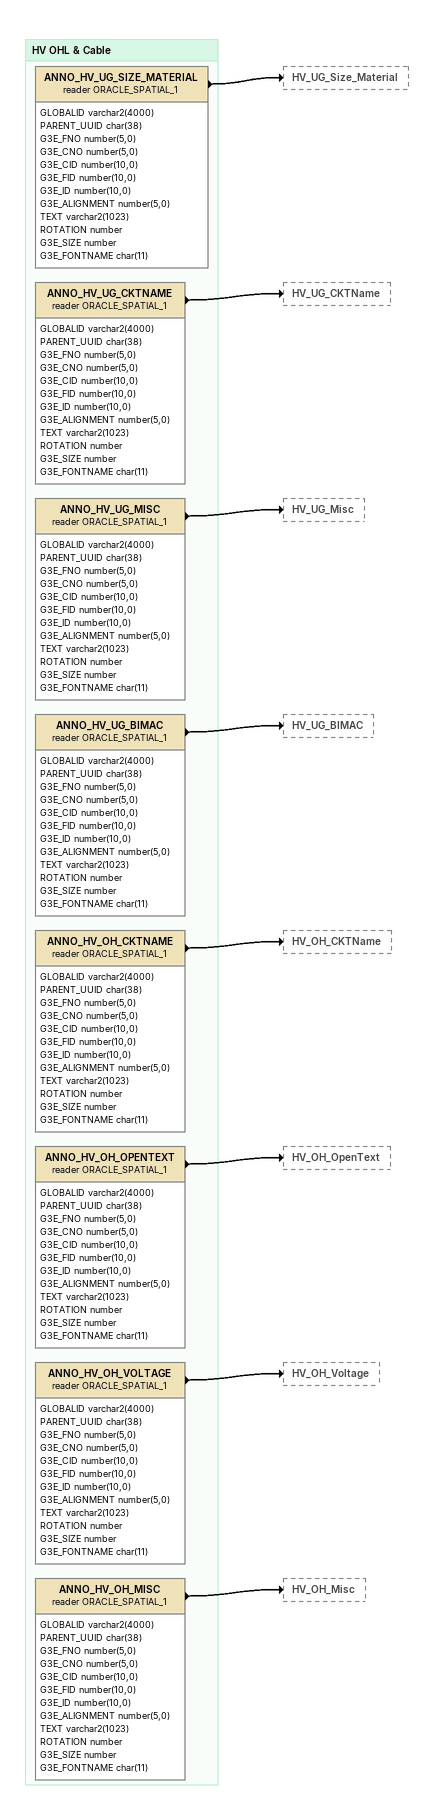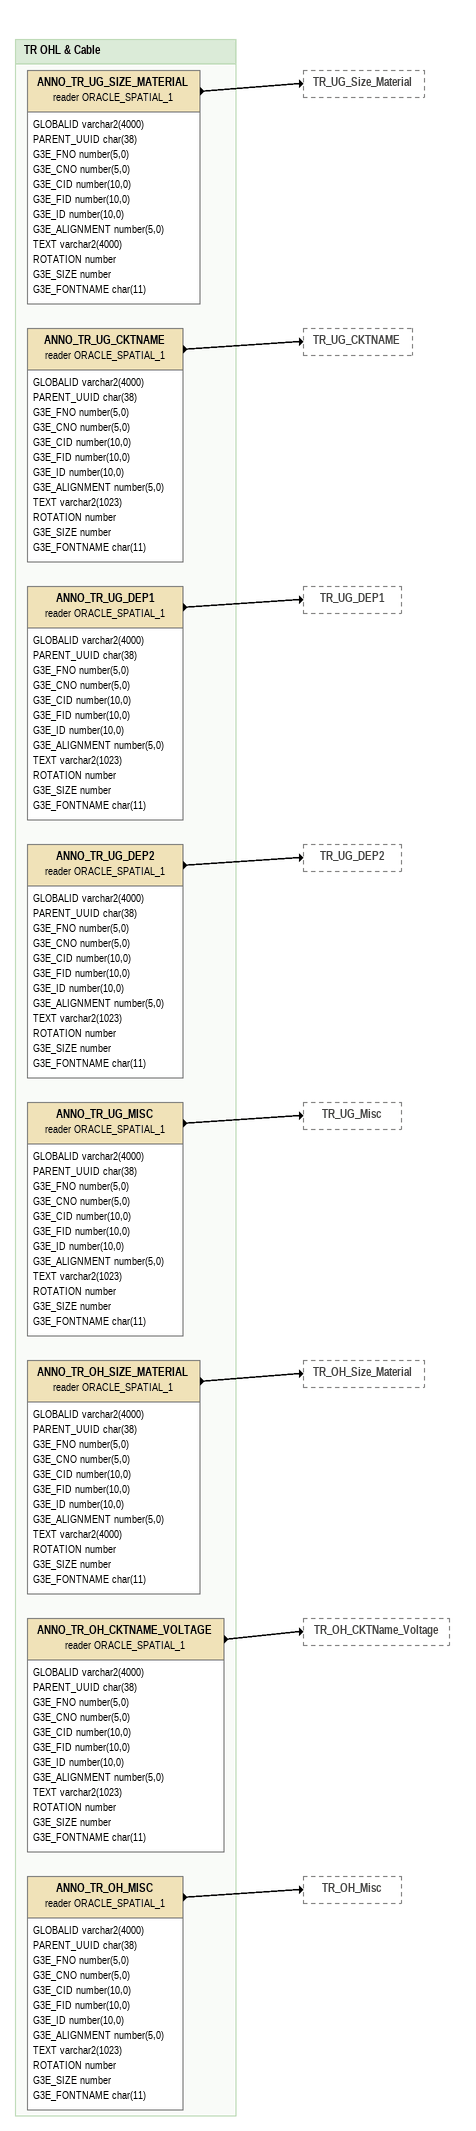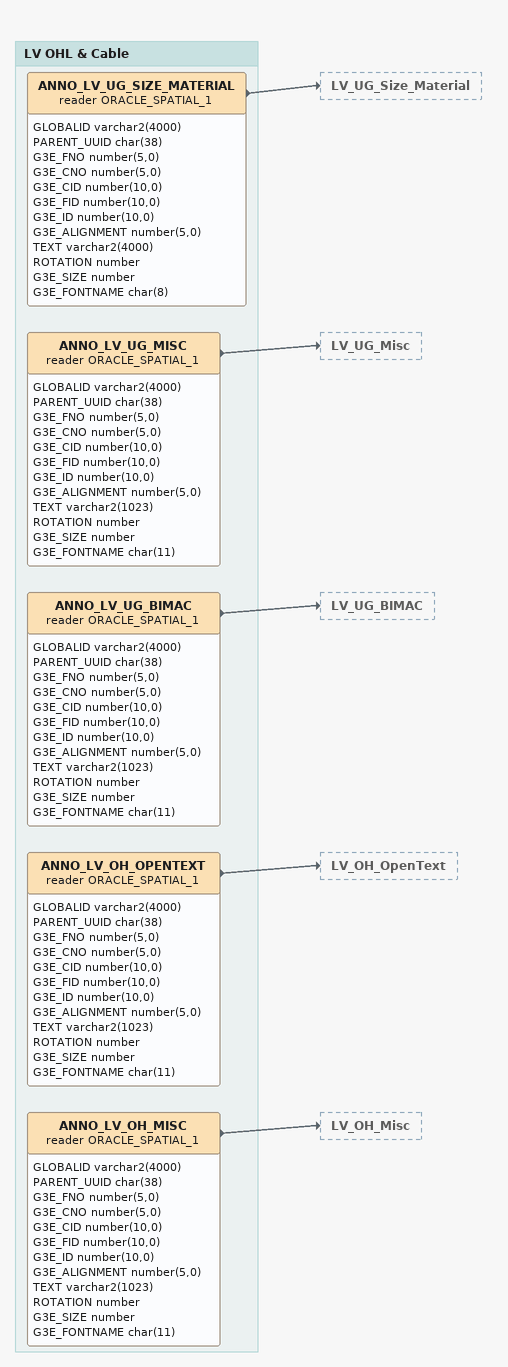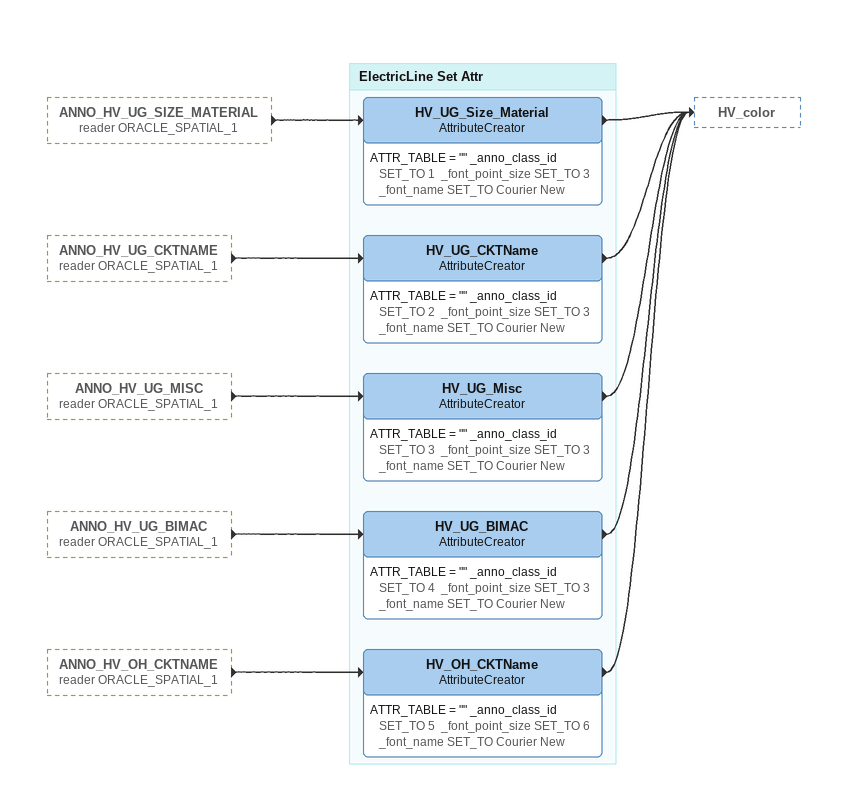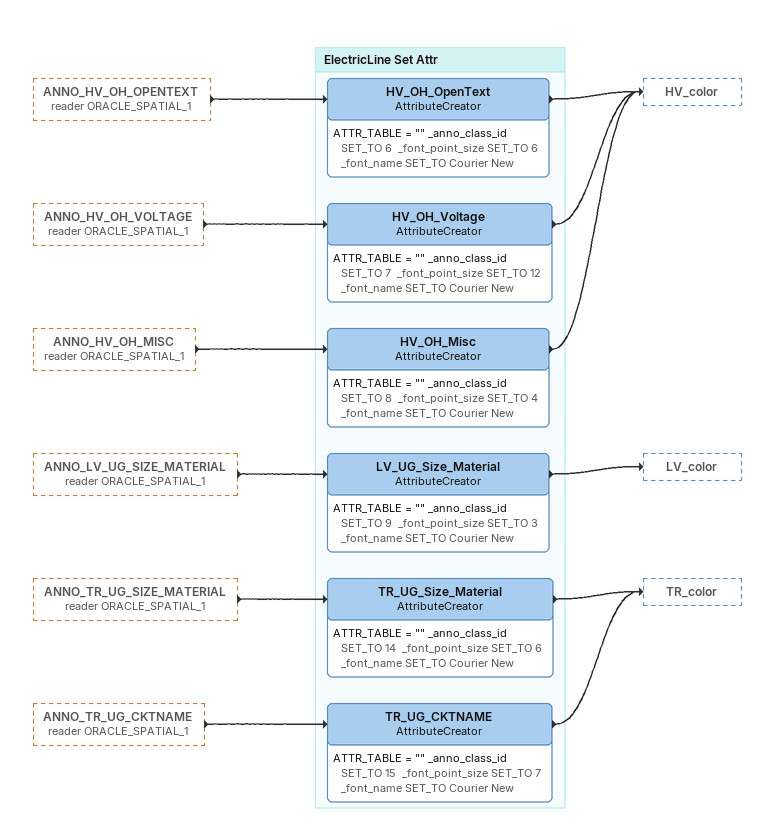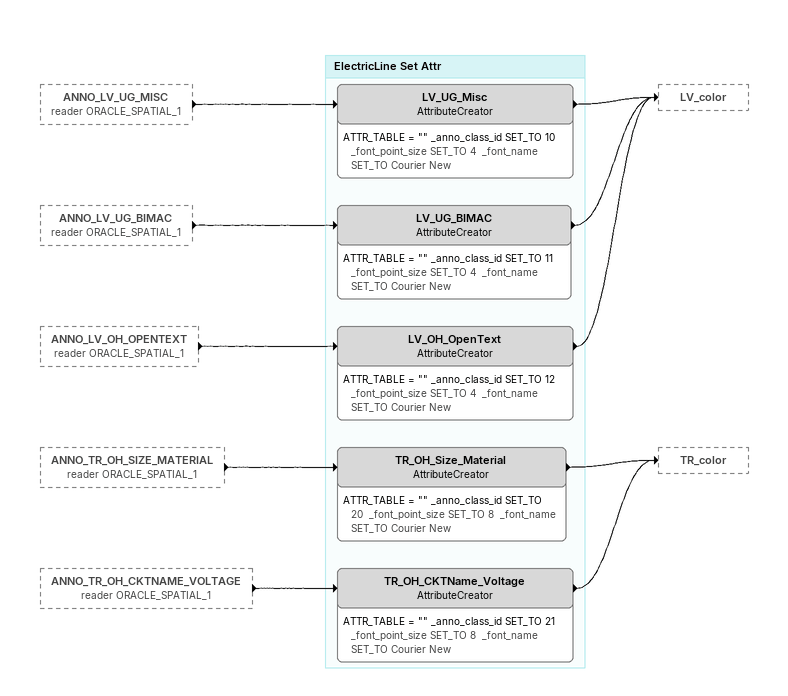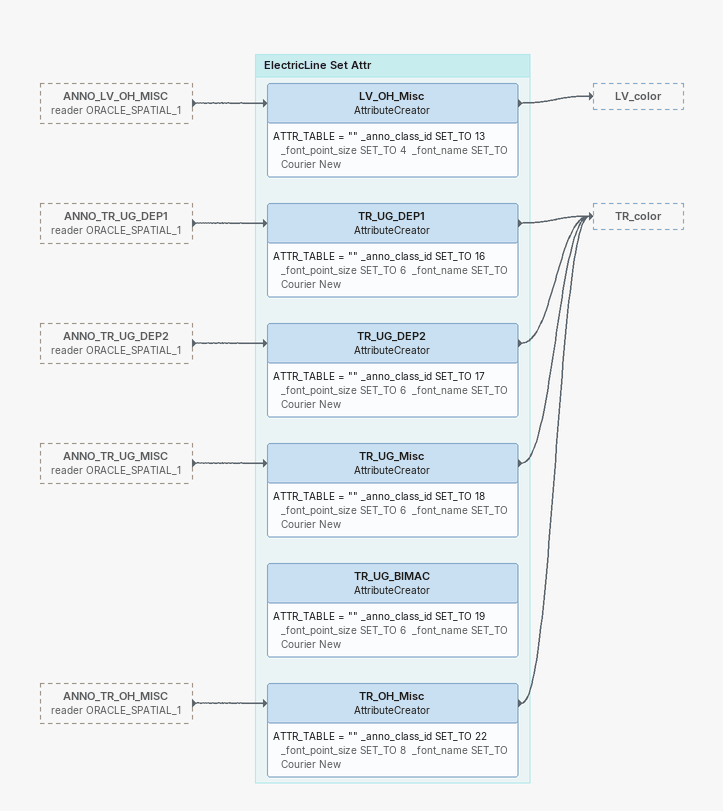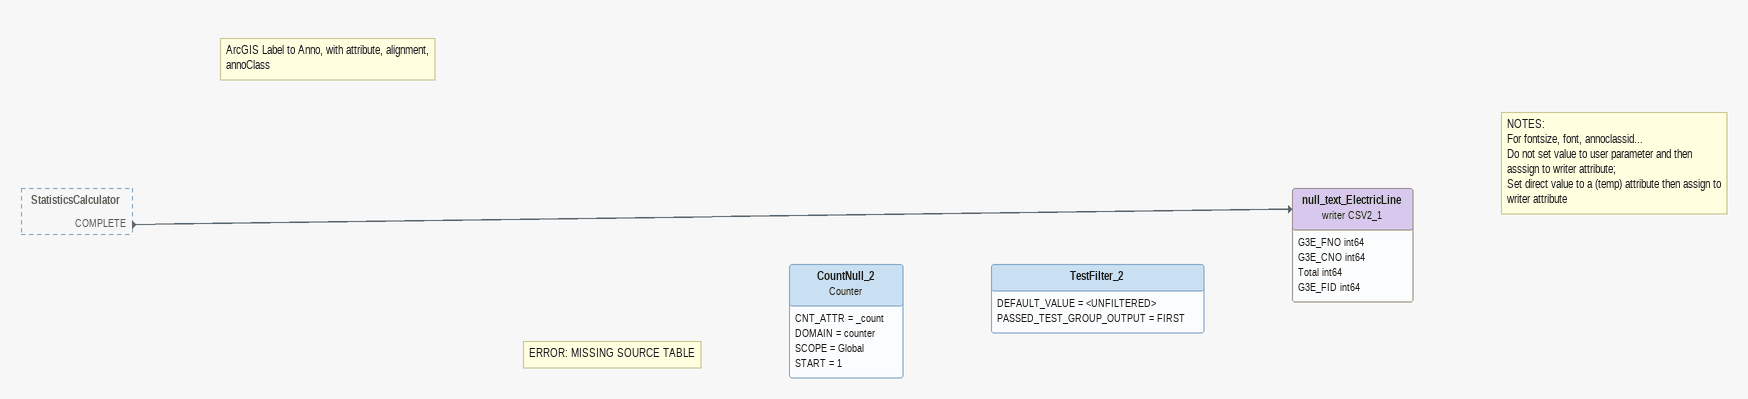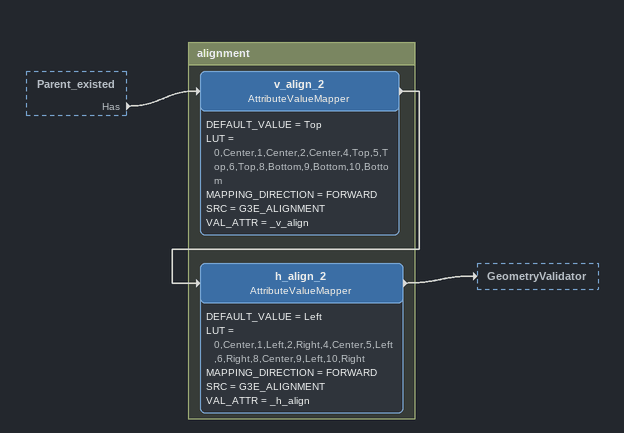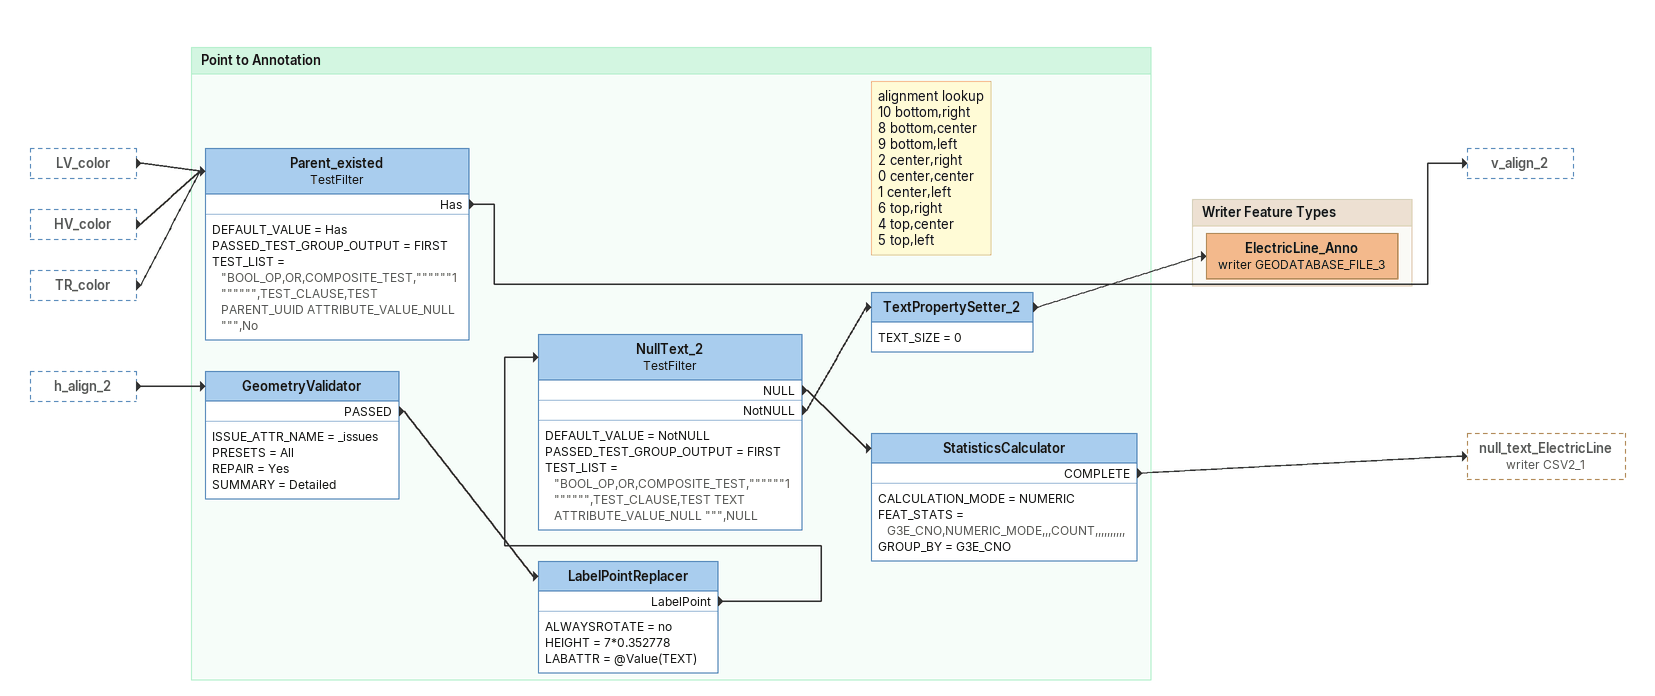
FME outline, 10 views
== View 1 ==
Bookmark: HV OHL & Cable
ANNO_HV_UG_SIZE_MATERIAL (reader ORACLE_SPATIAL_1)
    attributes: GLOBALID varchar2(4000), PARENT_UUID char(38), G3E_FNO number(5,0), G3E_CNO number(5,0), G3E_CID number(10,0), G3E_FID number(10,0), G3E_ID number(10,0), G3E_ALIGNMENT number(5,0), TEXT varchar2(1023), ROTATION number, G3E_SIZE number, G3E_FONTNAME char(11)
    -> HV_UG_Size_Material
ANNO_HV_UG_CKTNAME (reader ORACLE_SPATIAL_1)
    attributes: GLOBALID varchar2(4000), PARENT_UUID char(38), G3E_FNO number(5,0), G3E_CNO number(5,0), G3E_CID number(10,0), G3E_FID number(10,0), G3E_ID number(10,0), G3E_ALIGNMENT number(5,0), TEXT varchar2(1023), ROTATION number, G3E_SIZE number, G3E_FONTNAME char(11)
    -> HV_UG_CKTName
ANNO_HV_UG_MISC (reader ORACLE_SPATIAL_1)
    attributes: GLOBALID varchar2(4000), PARENT_UUID char(38), G3E_FNO number(5,0), G3E_CNO number(5,0), G3E_CID number(10,0), G3E_FID number(10,0), G3E_ID number(10,0), G3E_ALIGNMENT number(5,0), TEXT varchar2(1023), ROTATION number, G3E_SIZE number, G3E_FONTNAME char(11)
    -> HV_UG_Misc
ANNO_HV_UG_BIMAC (reader ORACLE_SPATIAL_1)
    attributes: GLOBALID varchar2(4000), PARENT_UUID char(38), G3E_FNO number(5,0), G3E_CNO number(5,0), G3E_CID number(10,0), G3E_FID number(10,0), G3E_ID number(10,0), G3E_ALIGNMENT number(5,0), TEXT varchar2(1023), ROTATION number, G3E_SIZE number, G3E_FONTNAME char(11)
    -> HV_UG_BIMAC
ANNO_HV_OH_CKTNAME (reader ORACLE_SPATIAL_1)
    attributes: GLOBALID varchar2(4000), PARENT_UUID char(38), G3E_FNO number(5,0), G3E_CNO number(5,0), G3E_CID number(10,0), G3E_FID number(10,0), G3E_ID number(10,0), G3E_ALIGNMENT number(5,0), TEXT varchar2(1023), ROTATION number, G3E_SIZE number, G3E_FONTNAME char(11)
    -> HV_OH_CKTName
ANNO_HV_OH_OPENTEXT (reader ORACLE_SPATIAL_1)
    attributes: GLOBALID varchar2(4000), PARENT_UUID char(38), G3E_FNO number(5,0), G3E_CNO number(5,0), G3E_CID number(10,0), G3E_FID number(10,0), G3E_ID number(10,0), G3E_ALIGNMENT number(5,0), TEXT varchar2(1023), ROTATION number, G3E_SIZE number, G3E_FONTNAME char(11)
    -> HV_OH_OpenText
ANNO_HV_OH_VOLTAGE (reader ORACLE_SPATIAL_1)
    attributes: GLOBALID varchar2(4000), PARENT_UUID char(38), G3E_FNO number(5,0), G3E_CNO number(5,0), G3E_CID number(10,0), G3E_FID number(10,0), G3E_ID number(10,0), G3E_ALIGNMENT number(5,0), TEXT varchar2(1023), ROTATION number, G3E_SIZE number, G3E_FONTNAME char(11)
    -> HV_OH_Voltage
ANNO_HV_OH_MISC (reader ORACLE_SPATIAL_1)
    attributes: GLOBALID varchar2(4000), PARENT_UUID char(38), G3E_FNO number(5,0), G3E_CNO number(5,0), G3E_CID number(10,0), G3E_FID number(10,0), G3E_ID number(10,0), G3E_ALIGNMENT number(5,0), TEXT varchar2(1023), ROTATION number, G3E_SIZE number, G3E_FONTNAME char(11)
    -> HV_OH_Misc

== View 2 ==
Bookmark: TR OHL & Cable
ANNO_TR_UG_SIZE_MATERIAL (reader ORACLE_SPATIAL_1)
    attributes: GLOBALID varchar2(4000), PARENT_UUID char(38), G3E_FNO number(5,0), G3E_CNO number(5,0), G3E_CID number(10,0), G3E_FID number(10,0), G3E_ID number(10,0), G3E_ALIGNMENT number(5,0), TEXT varchar2(4000), ROTATION number, G3E_SIZE number, G3E_FONTNAME char(11)
    -> TR_UG_Size_Material
ANNO_TR_UG_CKTNAME (reader ORACLE_SPATIAL_1)
    attributes: GLOBALID varchar2(4000), PARENT_UUID char(38), G3E_FNO number(5,0), G3E_CNO number(5,0), G3E_CID number(10,0), G3E_FID number(10,0), G3E_ID number(10,0), G3E_ALIGNMENT number(5,0), TEXT varchar2(1023), ROTATION number, G3E_SIZE number, G3E_FONTNAME char(11)
    -> TR_UG_CKTNAME
ANNO_TR_OH_SIZE_MATERIAL (reader ORACLE_SPATIAL_1)
    attributes: GLOBALID varchar2(4000), PARENT_UUID char(38), G3E_FNO number(5,0), G3E_CNO number(5,0), G3E_CID number(10,0), G3E_FID number(10,0), G3E_ID number(10,0), G3E_ALIGNMENT number(5,0), TEXT varchar2(4000), ROTATION number, G3E_SIZE number, G3E_FONTNAME char(11)
    -> TR_OH_Size_Material
ANNO_TR_OH_CKTNAME_VOLTAGE (reader ORACLE_SPATIAL_1)
    attributes: GLOBALID varchar2(4000), PARENT_UUID char(38), G3E_FNO number(5,0), G3E_CNO number(5,0), G3E_CID number(10,0), G3E_FID number(10,0), G3E_ID number(10,0), G3E_ALIGNMENT number(5,0), TEXT varchar2(1023), ROTATION number, G3E_SIZE number, G3E_FONTNAME char(11)
    -> TR_OH_CKTName_Voltage
ANNO_TR_UG_DEP1 (reader ORACLE_SPATIAL_1)
    attributes: GLOBALID varchar2(4000), PARENT_UUID char(38), G3E_FNO number(5,0), G3E_CNO number(5,0), G3E_CID number(10,0), G3E_FID number(10,0), G3E_ID number(10,0), G3E_ALIGNMENT number(5,0), TEXT varchar2(1023), ROTATION number, G3E_SIZE number, G3E_FONTNAME char(11)
    -> TR_UG_DEP1
ANNO_TR_UG_DEP2 (reader ORACLE_SPATIAL_1)
    attributes: GLOBALID varchar2(4000), PARENT_UUID char(38), G3E_FNO number(5,0), G3E_CNO number(5,0), G3E_CID number(10,0), G3E_FID number(10,0), G3E_ID number(10,0), G3E_ALIGNMENT number(5,0), TEXT varchar2(1023), ROTATION number, G3E_SIZE number, G3E_FONTNAME char(11)
    -> TR_UG_DEP2
ANNO_TR_UG_MISC (reader ORACLE_SPATIAL_1)
    attributes: GLOBALID varchar2(4000), PARENT_UUID char(38), G3E_FNO number(5,0), G3E_CNO number(5,0), G3E_CID number(10,0), G3E_FID number(10,0), G3E_ID number(10,0), G3E_ALIGNMENT number(5,0), TEXT varchar2(1023), ROTATION number, G3E_SIZE number, G3E_FONTNAME char(11)
    -> TR_UG_Misc
ANNO_TR_OH_MISC (reader ORACLE_SPATIAL_1)
    attributes: GLOBALID varchar2(4000), PARENT_UUID char(38), G3E_FNO number(5,0), G3E_CNO number(5,0), G3E_CID number(10,0), G3E_FID number(10,0), G3E_ID number(10,0), G3E_ALIGNMENT number(5,0), TEXT varchar2(1023), ROTATION number, G3E_SIZE number, G3E_FONTNAME char(11)
    -> TR_OH_Misc

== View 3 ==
Bookmark: LV OHL & Cable
ANNO_LV_UG_SIZE_MATERIAL (reader ORACLE_SPATIAL_1)
    attributes: GLOBALID varchar2(4000), PARENT_UUID char(38), G3E_FNO number(5,0), G3E_CNO number(5,0), G3E_CID number(10,0), G3E_FID number(10,0), G3E_ID number(10,0), G3E_ALIGNMENT number(5,0), TEXT varchar2(4000), ROTATION number, G3E_SIZE number, G3E_FONTNAME char(8)
    -> LV_UG_Size_Material
ANNO_LV_UG_MISC (reader ORACLE_SPATIAL_1)
    attributes: GLOBALID varchar2(4000), PARENT_UUID char(38), G3E_FNO number(5,0), G3E_CNO number(5,0), G3E_CID number(10,0), G3E_FID number(10,0), G3E_ID number(10,0), G3E_ALIGNMENT number(5,0), TEXT varchar2(1023), ROTATION number, G3E_SIZE number, G3E_FONTNAME char(11)
    -> LV_UG_Misc
ANNO_LV_UG_BIMAC (reader ORACLE_SPATIAL_1)
    attributes: GLOBALID varchar2(4000), PARENT_UUID char(38), G3E_FNO number(5,0), G3E_CNO number(5,0), G3E_CID number(10,0), G3E_FID number(10,0), G3E_ID number(10,0), G3E_ALIGNMENT number(5,0), TEXT varchar2(1023), ROTATION number, G3E_SIZE number, G3E_FONTNAME char(11)
    -> LV_UG_BIMAC
ANNO_LV_OH_OPENTEXT (reader ORACLE_SPATIAL_1)
    attributes: GLOBALID varchar2(4000), PARENT_UUID char(38), G3E_FNO number(5,0), G3E_CNO number(5,0), G3E_CID number(10,0), G3E_FID number(10,0), G3E_ID number(10,0), G3E_ALIGNMENT number(5,0), TEXT varchar2(1023), ROTATION number, G3E_SIZE number, G3E_FONTNAME char(11)
    -> LV_OH_OpenText
ANNO_LV_OH_MISC (reader ORACLE_SPATIAL_1)
    attributes: GLOBALID varchar2(4000), PARENT_UUID char(38), G3E_FNO number(5,0), G3E_CNO number(5,0), G3E_CID number(10,0), G3E_FID number(10,0), G3E_ID number(10,0), G3E_ALIGNMENT number(5,0), TEXT varchar2(1023), ROTATION number, G3E_SIZE number, G3E_FONTNAME char(11)
    -> LV_OH_Misc

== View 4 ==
ANNO_HV_UG_SIZE_MATERIAL (reader ORACLE_SPATIAL_1) [outside]
    -> HV_UG_Size_Material
ANNO_HV_UG_CKTNAME (reader ORACLE_SPATIAL_1) [outside]
    -> HV_UG_CKTName
ANNO_HV_UG_MISC (reader ORACLE_SPATIAL_1) [outside]
    -> HV_UG_Misc
ANNO_HV_UG_BIMAC (reader ORACLE_SPATIAL_1) [outside]
    -> HV_UG_BIMAC
ANNO_HV_OH_CKTNAME (reader ORACLE_SPATIAL_1) [outside]
    -> HV_OH_CKTName

Bookmark: ElectricLine Set Attr
HV_UG_Size_Material: AttributeCreator
    ATTR_TABLE = "" _anno_class_id SET_TO 1  _font_point_size SET_TO 3  _font_name SET_TO Courier New
    -> HV_color
HV_UG_CKTName: AttributeCreator
    ATTR_TABLE = "" _anno_class_id SET_TO 2  _font_point_size SET_TO 3  _font_name SET_TO Courier New
    -> HV_color
HV_UG_Misc: AttributeCreator
    ATTR_TABLE = "" _anno_class_id SET_TO 3  _font_point_size SET_TO 3  _font_name SET_TO Courier New
    -> HV_color
HV_UG_BIMAC: AttributeCreator
    ATTR_TABLE = "" _anno_class_id SET_TO 4  _font_point_size SET_TO 3  _font_name SET_TO Courier New
    -> HV_color
HV_OH_CKTName: AttributeCreator
    ATTR_TABLE = "" _anno_class_id SET_TO 5  _font_point_size SET_TO 6  _font_name SET_TO Courier New
    -> HV_color

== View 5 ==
ANNO_HV_OH_OPENTEXT (reader ORACLE_SPATIAL_1) [outside]
    -> HV_OH_OpenText
ANNO_HV_OH_VOLTAGE (reader ORACLE_SPATIAL_1) [outside]
    -> HV_OH_Voltage
ANNO_HV_OH_MISC (reader ORACLE_SPATIAL_1) [outside]
    -> HV_OH_Misc
ANNO_LV_UG_SIZE_MATERIAL (reader ORACLE_SPATIAL_1) [outside]
    -> LV_UG_Size_Material
ANNO_TR_UG_SIZE_MATERIAL (reader ORACLE_SPATIAL_1) [outside]
    -> TR_UG_Size_Material
ANNO_TR_UG_CKTNAME (reader ORACLE_SPATIAL_1) [outside]
    -> TR_UG_CKTNAME

Bookmark: ElectricLine Set Attr
HV_OH_OpenText: AttributeCreator
    ATTR_TABLE = "" _anno_class_id SET_TO 6  _font_point_size SET_TO 6  _font_name SET_TO Courier New
    -> HV_color
HV_OH_Voltage: AttributeCreator
    ATTR_TABLE = "" _anno_class_id SET_TO 7  _font_point_size SET_TO 12  _font_name SET_TO Courier New
    -> HV_color
HV_OH_Misc: AttributeCreator
    ATTR_TABLE = "" _anno_class_id SET_TO 8  _font_point_size SET_TO 4  _font_name SET_TO Courier New
    -> HV_color
LV_UG_Size_Material: AttributeCreator
    ATTR_TABLE = "" _anno_class_id SET_TO 9  _font_point_size SET_TO 3  _font_name SET_TO Courier New
    -> LV_color
TR_UG_Size_Material: AttributeCreator
    ATTR_TABLE = "" _anno_class_id SET_TO 14  _font_point_size SET_TO 6  _font_name SET_TO Courier New
    -> TR_color
TR_UG_CKTNAME: AttributeCreator
    ATTR_TABLE = "" _anno_class_id SET_TO 15  _font_point_size SET_TO 7  _font_name SET_TO Courier New
    -> TR_color

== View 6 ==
ANNO_LV_UG_MISC (reader ORACLE_SPATIAL_1) [outside]
    -> LV_UG_Misc
ANNO_LV_UG_BIMAC (reader ORACLE_SPATIAL_1) [outside]
    -> LV_UG_BIMAC
ANNO_LV_OH_OPENTEXT (reader ORACLE_SPATIAL_1) [outside]
    -> LV_OH_OpenText
ANNO_TR_OH_SIZE_MATERIAL (reader ORACLE_SPATIAL_1) [outside]
    -> TR_OH_Size_Material
ANNO_TR_OH_CKTNAME_VOLTAGE (reader ORACLE_SPATIAL_1) [outside]
    -> TR_OH_CKTName_Voltage

Bookmark: ElectricLine Set Attr
TR_OH_Size_Material: AttributeCreator
    ATTR_TABLE = "" _anno_class_id SET_TO 20  _font_point_size SET_TO 8  _font_name SET_TO Courier New
    -> TR_color
TR_OH_CKTName_Voltage: AttributeCreator
    ATTR_TABLE = "" _anno_class_id SET_TO 21  _font_point_size SET_TO 8  _font_name SET_TO Courier New
    -> TR_color
LV_UG_Misc: AttributeCreator
    ATTR_TABLE = "" _anno_class_id SET_TO 10  _font_point_size SET_TO 4  _font_name SET_TO Courier New
    -> LV_color
LV_UG_BIMAC: AttributeCreator
    ATTR_TABLE = "" _anno_class_id SET_TO 11  _font_point_size SET_TO 4  _font_name SET_TO Courier New
    -> LV_color
LV_OH_OpenText: AttributeCreator
    ATTR_TABLE = "" _anno_class_id SET_TO 12  _font_point_size SET_TO 4  _font_name SET_TO Courier New
    -> LV_color

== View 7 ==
ANNO_LV_OH_MISC (reader ORACLE_SPATIAL_1) [outside]
    -> LV_OH_Misc
ANNO_TR_UG_DEP1 (reader ORACLE_SPATIAL_1) [outside]
    -> TR_UG_DEP1
ANNO_TR_UG_DEP2 (reader ORACLE_SPATIAL_1) [outside]
    -> TR_UG_DEP2
ANNO_TR_UG_MISC (reader ORACLE_SPATIAL_1) [outside]
    -> TR_UG_Misc
ANNO_TR_OH_MISC (reader ORACLE_SPATIAL_1) [outside]
    -> TR_OH_Misc

Bookmark: ElectricLine Set Attr
LV_OH_Misc: AttributeCreator
    ATTR_TABLE = "" _anno_class_id SET_TO 13  _font_point_size SET_TO 4  _font_name SET_TO Courier New
    -> LV_color
TR_UG_DEP1: AttributeCreator
    ATTR_TABLE = "" _anno_class_id SET_TO 16  _font_point_size SET_TO 6  _font_name SET_TO Courier New
    -> TR_color
TR_UG_DEP2: AttributeCreator
    ATTR_TABLE = "" _anno_class_id SET_TO 17  _font_point_size SET_TO 6  _font_name SET_TO Courier New
    -> TR_color
TR_UG_Misc: AttributeCreator
    ATTR_TABLE = "" _anno_class_id SET_TO 18  _font_point_size SET_TO 6  _font_name SET_TO Courier New
    -> TR_color
TR_OH_Misc: AttributeCreator
    ATTR_TABLE = "" _anno_class_id SET_TO 22  _font_point_size SET_TO 8  _font_name SET_TO Courier New
    -> TR_color
TR_UG_BIMAC: AttributeCreator
    ATTR_TABLE = "" _anno_class_id SET_TO 19  _font_point_size SET_TO 6  _font_name SET_TO Courier New

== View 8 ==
StatisticsCalculator [outside]
    COMPLETE -> null_text_ElectricLine (writer CSV2_1)
Note: NOTES: / For fontsize, font, annoclassid... / Do not set value to user parameter and then asssign to writer attribute; / Set direct value to a (temp) attribute then assign to writer attribute
null_text_ElectricLine (writer CSV2_1)
    attributes: G3E_FNO int64, G3E_CNO int64, Total int64, G3E_FID int64
Note: ArcGIS Label to Anno, with attribute, alignment, annoClass
Note: ERROR: MISSING SOURCE TABLE
CountNull_2: Counter
    CNT_ATTR = _count
    DOMAIN = counter
    SCOPE = Global
    START = 1
TestFilter_2
    DEFAULT_VALUE = <UNFILTERED>
    PASSED_TEST_GROUP_OUTPUT = FIRST

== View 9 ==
Parent_existed [outside]
    Has -> v_align_2

Bookmark: alignment
v_align_2: AttributeValueMapper
    DEFAULT_VALUE = Top
    LUT = 0,Center,1,Center,2,Center,4,Top,5,Top,6,Top,8,Bottom,9,Bottom,10,Bottom
    MAPPING_DIRECTION = FORWARD
    SRC = G3E_ALIGNMENT
    VAL_ATTR = _v_align
    -> h_align_2
h_align_2: AttributeValueMapper
    DEFAULT_VALUE = Left
    LUT = 0,Center,1,Left,2,Right,4,Center,5,Left,6,Right,8,Center,9,Left,10,Right
    MAPPING_DIRECTION = FORWARD
    SRC = G3E_ALIGNMENT
    VAL_ATTR = _h_align
    -> GeometryValidator

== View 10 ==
LV_color [outside]
    -> Parent_existed
HV_color [outside]
    -> Parent_existed
TR_color [outside]
    -> Parent_existed
h_align_2 [outside]
    -> GeometryValidator

Bookmark: Point to Annotation
Parent_existed: TestFilter
    DEFAULT_VALUE = Has
    PASSED_TEST_GROUP_OUTPUT = FIRST
    TEST_LIST = "BOOL_OP,OR,COMPOSITE_TEST,""""""1"""""",TEST_CLAUSE,TEST PARENT_UUID ATTRIBUTE_VALUE_NULL """,No
    Has -> v_align_2
GeometryValidator
    ISSUE_ATTR_NAME = _issues
    PRESETS = All
    REPAIR = Yes
    SUMMARY = Detailed
    PASSED -> LabelPointReplacer
LabelPointReplacer
    ALWAYSROTATE = no
    HEIGHT = 7*0.352778
    LABATTR = @Value(TEXT)
    LabelPoint -> NullText_2
NullText_2: TestFilter
    DEFAULT_VALUE = NotNULL
    PASSED_TEST_GROUP_OUTPUT = FIRST
    TEST_LIST = "BOOL_OP,OR,COMPOSITE_TEST,""""""1"""""",TEST_CLAUSE,TEST TEXT ATTRIBUTE_VALUE_NULL """,NULL
    NULL -> StatisticsCalculator
    NotNULL -> TextPropertySetter_2
Note: alignment lookup / 10 bottom,right / 8 bottom,center / 9 bottom,left / 2 center,right / 0 center,center / 1 center,left / 6 top,right / 4 top,center / 5 top,left
TextPropertySetter_2
    TEXT_SIZE = 0
    -> ElectricLine_Anno (writer GEODATABASE_FILE_3)
StatisticsCalculator
    CALCULATION_MODE = NUMERIC
    FEAT_STATS = G3E_CNO,NUMERIC_MODE,,,COUNT,,,,,,,,,,
    GROUP_BY = G3E_CNO
    COMPLETE -> null_text_ElectricLine (writer CSV2_1)

Bookmark: Writer Feature Types
ElectricLine_Anno (writer GEODATABASE_FILE_3)
